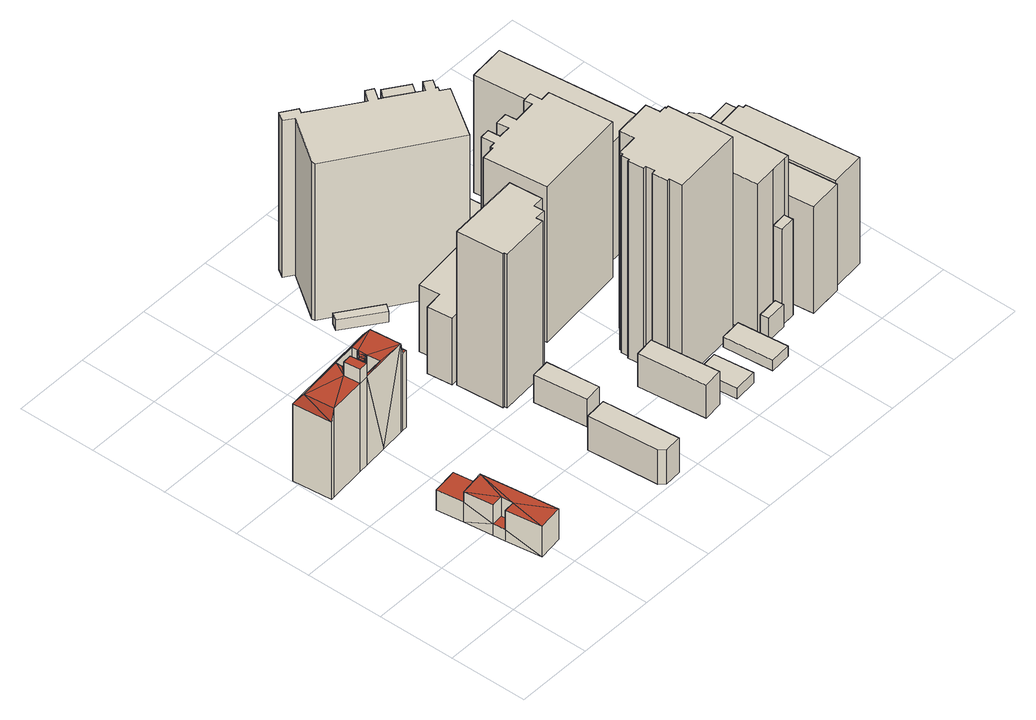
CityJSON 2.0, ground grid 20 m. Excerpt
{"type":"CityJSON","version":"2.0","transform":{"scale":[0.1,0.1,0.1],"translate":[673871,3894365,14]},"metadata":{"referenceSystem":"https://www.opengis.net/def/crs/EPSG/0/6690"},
"CityObjects":{
"building1":{"type":"Building","attributes":{"class":"3002","usage":"401","measuredHeight":8.7,"storeysAboveGround":3,"BuildingDetailAttribute.totalFloorArea":514.8,"BuildingDetailAttribute.buildingFootprintArea":171.6,"BuildingDetailAttribute.buildingRoofEdgeArea":171.6,"BuildingDetailAttribute.urbanPlanType":"21","BuildingDetailAttribute.landUseType":"212","BuildingDetailAttribute.surveyYear":2021,"BuildingIDAttribute.prefecture":"23","BuildingIDAttribute.city":"23102"},"address":[{"country":"日本","locality":"愛知県名古屋市"}],"geometry":[{"type":"Solid","lod":"2","boundaries":[[[[0,1,2,3,4,5,6,7]],[[8,1,0,9]],[[10,11,8,12]],[[2,1,8]],[[11,2,8]],[[13,9,7,14]],[[9,0,7]],[[15,3,2,11]],[[14,7,6,16]],[[17,18,16]],[[5,17,6]],[[6,17,16]],[[4,19,17,5]],[[11,10,18,17]],[[3,15,19,4]],[[12,8,20,21]],[[21,20,22,23]],[[9,13,23,22]],[[8,9,22,20]],[[10,12,21]],[[18,23,16]],[[23,14,16]],[[13,14,23]],[[10,21,18]],[[21,23,18]],[[15,11,17,19]]]],"semantics":{"surfaces":[{"type":"GroundSurface"},{"type":"WallSurface"},{"type":"RoofSurface"}],"values":[[0,1,1,1,1,1,1,1,1,1,1,1,1,1,1,1,1,1,2,2,2,2,2,2,2,2]]}}]},
"building2":{"type":"Building","attributes":{"class":"3002","usage":"414","measuredHeight":29.3,"storeysAboveGround":9,"BuildingDetailAttribute.totalFloorArea":2327.8,"BuildingDetailAttribute.buildingFootprintArea":258.64,"BuildingDetailAttribute.buildingRoofEdgeArea":258.64,"BuildingDetailAttribute.urbanPlanType":"21","BuildingDetailAttribute.landUseType":"211","BuildingDetailAttribute.surveyYear":2021,"BuildingIDAttribute.prefecture":"23","BuildingIDAttribute.city":"23102"},"address":[{"country":"日本","locality":"愛知県名古屋市"}],"geometry":[{"type":"Solid","lod":"2","boundaries":[[[[24,25,26,27,28,29,30,31,32,33,34,35,36],[37,38,39,40,41,42,43,44,45,46,47,48,49,50,51,52],[53,54,55,56,57,58,59,60,61,62,63,64]],[[65,66,67,68]],[[66,65,69,70]],[[70,69,71,72]],[[69,27,26,71]],[[73,36,35,74]],[[75,28,27,69]],[[76,29,28,75]],[[25,24,77]],[[71,26,25]],[[71,25,77]],[[77,24,36,73]],[[68,67,78]],[[78,67,72,79]],[[58,78,79,59]],[[71,79,72]],[[32,80,81,33]],[[33,81,34]],[[35,34,74]],[[34,81,74]],[[40,82,83,41]],[[39,84,82,40]],[[38,85,84,39]],[[52,86,37]],[[38,37,85]],[[37,86,85]],[[51,87,86,52]],[[49,88,50]],[[51,50,87]],[[50,88,87]],[[47,89,48]],[[49,48,88]],[[48,89,88]],[[46,90,89,47]],[[44,91,45]],[[46,45,90]],[[45,91,90]],[[43,92,91,44]],[[57,56,93]],[[78,58,57]],[[78,57,93]],[[93,56,55,94]],[[94,55,54,95]],[[95,54,53,96]],[[96,53,64,97]],[[97,64,63,98]],[[98,63,62,99]],[[99,62,61,100]],[[101,30,29,76]],[[30,101,102,31]],[[103,42,41,83]],[[59,79,104,60]],[[92,43,42,103]],[[100,61,60,104]],[[31,102,80,32]],[[66,70,72,67]],[[80,73,74,81]],[[65,75,69]],[[105,65,92]],[[88,94,95,87]],[[92,65,91]],[[105,75,65]],[[87,95,96]],[[68,78,93]],[[87,96,97,86]],[[85,86,98]],[[84,85,99]],[[84,99,100]],[[82,84,83]],[[86,97,98]],[[91,65,68]],[[83,84,100]],[[91,68,90]],[[90,68,89]],[[85,98,99]],[[89,93,94,88]],[[68,93,89]],[[83,100,77,106]],[[103,83,106]],[[100,104,77]],[[79,71,104]],[[104,71,77]],[[105,76,75]],[[101,76,105]],[[105,92,102]],[[103,106,102]],[[92,103,102]],[[101,105,102]],[[80,106,73]],[[102,106,80]],[[106,77,73]]]],"semantics":{"surfaces":[{"type":"GroundSurface"},{"type":"WallSurface"},{"type":"RoofSurface"}],"values":[[0,1,1,1,1,1,1,1,1,1,1,1,1,1,1,1,1,1,1,1,1,1,1,1,1,1,1,1,1,1,1,1,1,1,1,1,1,1,1,1,1,1,1,1,1,1,1,1,1,1,1,1,1,1,1,2,2,2,2,2,2,2,2,2,2,2,2,2,2,2,2,2,2,2,2,2,2,2,2,2,2,2,2,2,2,2,2,2,2,2,2]]}}]},
"building3":{"type":"Building","attributes":{"class":"3002","usage":"402","measuredHeight":11.8,"storeysAboveGround":3,"BuildingDetailAttribute.totalFloorArea":333.48,"BuildingDetailAttribute.buildingFootprintArea":111.16,"BuildingDetailAttribute.buildingRoofEdgeArea":111.16,"BuildingDetailAttribute.urbanPlanType":"21","BuildingDetailAttribute.landUseType":"212","BuildingDetailAttribute.surveyYear":2021,"BuildingIDAttribute.prefecture":"23","BuildingIDAttribute.city":"23102"},"address":[{"country":"日本","locality":"愛知県名古屋市"}],"geometry":[{"type":"Solid","lod":"1","boundaries":[[[[107,108,109,110,111]],[[110,112,113,111]],[[109,114,112,110]],[[108,115,114,109]],[[107,116,115,108]],[[111,113,116,107]],[[112,114,115,116,113]]]]}]},
"building4":{"type":"Building","attributes":{"class":"9999","usage":"412","measuredHeight":8.9,"storeysAboveGround":1,"BuildingDetailAttribute.totalFloorArea":65.68,"BuildingDetailAttribute.buildingFootprintArea":65.68,"BuildingDetailAttribute.buildingRoofEdgeArea":65.68,"BuildingDetailAttribute.urbanPlanType":"21","BuildingDetailAttribute.landUseType":"211","BuildingDetailAttribute.surveyYear":2021,"BuildingIDAttribute.prefecture":"23","BuildingIDAttribute.city":"23102"},"address":[{"country":"日本","locality":"愛知県名古屋市"}],"geometry":[{"type":"Solid","lod":"1","boundaries":[[[[117,118,119,120]],[[119,121,122,120]],[[118,123,121,119]],[[117,124,123,118]],[[120,122,124,117]],[[121,123,124,122]]]]}]},
"building5":{"type":"Building","attributes":{"class":"9999","usage":"412","measuredHeight":45.1,"storeysAboveGround":15,"BuildingDetailAttribute.totalFloorArea":3360.75,"BuildingDetailAttribute.buildingFootprintArea":224.05,"BuildingDetailAttribute.buildingRoofEdgeArea":224.05,"BuildingDetailAttribute.urbanPlanType":"21","BuildingDetailAttribute.landUseType":"211","BuildingDetailAttribute.surveyYear":2021,"BuildingIDAttribute.prefecture":"23","BuildingIDAttribute.city":"23102"},"address":[{"country":"日本","locality":"愛知県名古屋市東区泉一丁目３２１－２"}],"geometry":[{"type":"Solid","lod":"1","boundaries":[[[[125,126,127,128,129,130,131,132,133,134]],[[133,135,136,134]],[[132,137,135,133]],[[131,138,137,132]],[[130,139,138,131]],[[129,140,139,130]],[[128,141,140,129]],[[127,142,141,128]],[[126,143,142,127]],[[125,144,143,126]],[[134,136,144,125]],[[135,137,138,139,140,141,142,143,144,136]]]]}]},
"building6":{"type":"Building","attributes":{"class":"3001","usage":"412","measuredHeight":3,"storeysAboveGround":1,"BuildingDetailAttribute.totalFloorArea":27.54,"BuildingDetailAttribute.buildingFootprintArea":27.54,"BuildingDetailAttribute.buildingRoofEdgeArea":27.54,"BuildingDetailAttribute.urbanPlanType":"21","BuildingDetailAttribute.landUseType":"211","BuildingDetailAttribute.surveyYear":2021,"BuildingIDAttribute.prefecture":"23","BuildingIDAttribute.city":"23102"},"address":[{"country":"日本","locality":"愛知県名古屋市"}],"geometry":[{"type":"Solid","lod":"1","boundaries":[[[[145,146,147,148]],[[147,149,150,148]],[[146,151,149,147]],[[145,152,151,146]],[[148,150,152,145]],[[149,151,152,150]]]]}]},
"building7":{"type":"Building","attributes":{"class":"3002","usage":"401","measuredHeight":20.1,"storeysAboveGround":6,"BuildingDetailAttribute.totalFloorArea":1215.05,"BuildingDetailAttribute.buildingFootprintArea":202.51,"BuildingDetailAttribute.buildingRoofEdgeArea":202.51,"BuildingDetailAttribute.urbanPlanType":"21","BuildingDetailAttribute.landUseType":"212","BuildingDetailAttribute.surveyYear":2021,"BuildingIDAttribute.prefecture":"23","BuildingIDAttribute.city":"23102"},"address":[{"country":"日本","locality":"愛知県名古屋市"}],"geometry":[{"type":"Solid","lod":"1","boundaries":[[[[153,154,155,156,157,158]],[[157,159,160,158]],[[156,161,159,157]],[[155,162,161,156]],[[154,163,162,155]],[[153,164,163,154]],[[158,160,164,153]],[[159,161,162,163,164,160]]]]}]},
"building8":{"type":"Building","attributes":{"class":"3001","usage":"411","measuredHeight":9.9,"storeysAboveGround":3,"BuildingDetailAttribute.totalFloorArea":271.94,"BuildingDetailAttribute.buildingFootprintArea":90.65,"BuildingDetailAttribute.buildingRoofEdgeArea":90.65,"BuildingDetailAttribute.urbanPlanType":"21","BuildingDetailAttribute.landUseType":"211","BuildingDetailAttribute.surveyYear":2021,"BuildingIDAttribute.prefecture":"23","BuildingIDAttribute.city":"23102"},"address":[{"country":"日本","locality":"愛知県名古屋市"}],"geometry":[{"type":"Solid","lod":"1","boundaries":[[[[165,166,167,168]],[[167,169,170,168]],[[166,171,169,167]],[[165,172,171,166]],[[168,170,172,165]],[[169,171,172,170]]]]}]},
"building9":{"type":"Building","attributes":{"class":"3002","usage":"412","measuredHeight":47,"storeysAboveGround":15,"BuildingDetailAttribute.totalFloorArea":8578.52,"BuildingDetailAttribute.buildingFootprintArea":571.9,"BuildingDetailAttribute.buildingRoofEdgeArea":571.9,"BuildingDetailAttribute.urbanPlanType":"21","BuildingDetailAttribute.landUseType":"211","BuildingDetailAttribute.surveyYear":2021,"BuildingIDAttribute.prefecture":"23","BuildingIDAttribute.city":"23102"},"address":[{"country":"日本","locality":"愛知県名古屋市"}],"geometry":[{"type":"Solid","lod":"1","boundaries":[[[[173,174,175,176,177,178,179,180,181,182,183,184,185,186,187,188,189,190,191,192,193,194,195]],[[194,196,197,195]],[[193,198,196,194]],[[192,199,198,193]],[[191,200,199,192]],[[190,201,200,191]],[[189,202,201,190]],[[188,203,202,189]],[[187,204,203,188]],[[186,205,204,187]],[[185,206,205,186]],[[184,207,206,185]],[[183,208,207,184]],[[182,209,208,183]],[[181,210,209,182]],[[180,211,210,181]],[[179,212,211,180]],[[178,213,212,179]],[[177,214,213,178]],[[176,215,214,177]],[[175,216,215,176]],[[174,217,216,175]],[[173,218,217,174]],[[195,197,218,173]],[[196,198,199,200,201,202,203,204,205,206,207,208,209,210,211,212,213,214,215,216,217,218,197]]]]}]},
"building10":{"type":"Building","attributes":{"class":"3003","usage":"412","measuredHeight":-9999,"storeysAboveGround":1,"BuildingDetailAttribute.totalFloorArea":61.84,"BuildingDetailAttribute.buildingFootprintArea":61.84,"BuildingDetailAttribute.buildingRoofEdgeArea":61.84,"BuildingDetailAttribute.urbanPlanType":"21","BuildingDetailAttribute.landUseType":"211","BuildingDetailAttribute.surveyYear":2021,"BuildingIDAttribute.prefecture":"23","BuildingIDAttribute.city":"23102"},"address":[{"country":"日本","locality":"愛知県名古屋市"}],"geometry":[{"type":"Solid","lod":"1","boundaries":[[[[219,220,221,222]],[[221,223,224,222]],[[220,225,223,221]],[[219,226,225,220]],[[222,224,226,219]],[[223,225,226,224]]]]}]},
"building11":{"type":"Building","attributes":{"class":"3002","usage":"412","measuredHeight":61.6,"storeysAboveGround":18,"BuildingDetailAttribute.totalFloorArea":6356.19,"BuildingDetailAttribute.buildingFootprintArea":353.12,"BuildingDetailAttribute.buildingRoofEdgeArea":353.12,"BuildingDetailAttribute.urbanPlanType":"21","BuildingDetailAttribute.landUseType":"211","BuildingDetailAttribute.surveyYear":2021,"BuildingIDAttribute.prefecture":"23","BuildingIDAttribute.city":"23102"},"address":[{"country":"日本","locality":"愛知県名古屋市東区泉一丁目３１６－１"}],"geometry":[{"type":"Solid","lod":"1","boundaries":[[[[227,228,229,230,231,232,233,234,235,236,237,238,239,240,241,242,243,244,245,246]],[[245,247,248,246]],[[244,249,247,245]],[[243,250,249,244]],[[242,251,250,243]],[[241,252,251,242]],[[240,253,252,241]],[[239,254,253,240]],[[238,255,254,239]],[[237,256,255,238]],[[236,257,256,237]],[[235,258,257,236]],[[234,259,258,235]],[[233,260,259,234]],[[232,261,260,233]],[[231,262,261,232]],[[230,263,262,231]],[[229,264,263,230]],[[228,265,264,229]],[[227,266,265,228]],[[246,248,266,227]],[[247,249,250,251,252,253,254,255,256,257,258,259,260,261,262,263,264,265,266,248]]]]}]},
"building12":{"type":"Building","attributes":{"class":"3002","usage":"412","measuredHeight":46.7,"storeysAboveGround":15,"BuildingDetailAttribute.totalFloorArea":6634.49,"BuildingDetailAttribute.buildingFootprintArea":442.3,"BuildingDetailAttribute.buildingRoofEdgeArea":442.3,"BuildingDetailAttribute.urbanPlanType":"21","BuildingDetailAttribute.landUseType":"211","BuildingDetailAttribute.surveyYear":2021,"BuildingIDAttribute.prefecture":"23","BuildingIDAttribute.city":"23102"},"address":[{"country":"日本","locality":"愛知県名古屋市"}],"geometry":[{"type":"Solid","lod":"1","boundaries":[[[[267,268,269,270,271,272,273,274,275,276,277,278,279,280,281,282,283,284]],[[283,285,286,284]],[[282,287,285,283]],[[281,288,287,282]],[[280,289,288,281]],[[279,290,289,280]],[[278,291,290,279]],[[277,292,291,278]],[[276,293,292,277]],[[275,294,293,276]],[[274,295,294,275]],[[273,296,295,274]],[[272,297,296,273]],[[271,298,297,272]],[[270,299,298,271]],[[269,300,299,270]],[[268,301,300,269]],[[267,302,301,268]],[[284,286,302,267]],[[285,287,288,289,290,291,292,293,294,295,296,297,298,299,300,301,302,286]]]]}]},
"building13":{"type":"Building","attributes":{"class":"9999","usage":"412","measuredHeight":44.8,"storeysAboveGround":1,"BuildingDetailAttribute.totalFloorArea":18,"BuildingDetailAttribute.buildingFootprintArea":18,"BuildingDetailAttribute.buildingRoofEdgeArea":18,"BuildingDetailAttribute.urbanPlanType":"21","BuildingDetailAttribute.landUseType":"211","BuildingDetailAttribute.surveyYear":2021,"BuildingIDAttribute.prefecture":"23","BuildingIDAttribute.city":"23102"},"address":[{"country":"日本","locality":"愛知県名古屋市"}],"geometry":[{"type":"Solid","lod":"1","boundaries":[[[[303,304,305,306]],[[305,307,308,306]],[[304,214,307,305]],[[303,213,214,304]],[[306,308,213,303]],[[307,214,213,308]]]]}]},
"building14":{"type":"Building","attributes":{"class":"3003","usage":"412","measuredHeight":12.4,"storeysAboveGround":1,"BuildingDetailAttribute.totalFloorArea":69.94,"BuildingDetailAttribute.buildingFootprintArea":69.94,"BuildingDetailAttribute.buildingRoofEdgeArea":69.94,"BuildingDetailAttribute.urbanPlanType":"21","BuildingDetailAttribute.landUseType":"211","BuildingDetailAttribute.surveyYear":2021,"BuildingIDAttribute.prefecture":"23","BuildingIDAttribute.city":"23102"},"address":[{"country":"日本","locality":"愛知県名古屋市"}],"geometry":[{"type":"Solid","lod":"1","boundaries":[[[[309,310,311,312]],[[311,313,314,312]],[[310,315,313,311]],[[309,316,315,310]],[[312,314,316,309]],[[313,315,316,314]]]]}]},
"building15":{"type":"Building","attributes":{"class":"9999","usage":"461","measuredHeight":22.4,"storeysAboveGround":9999,"BuildingDetailAttribute.totalFloorArea":-9999,"BuildingDetailAttribute.buildingFootprintArea":-9999,"BuildingDetailAttribute.buildingRoofEdgeArea":11.98,"BuildingDetailAttribute.urbanPlanType":"21","BuildingDetailAttribute.landUseType":"211","BuildingDetailAttribute.surveyYear":2021,"BuildingIDAttribute.prefecture":"23","BuildingIDAttribute.city":"23102"},"geometry":[{"type":"Solid","lod":"1","boundaries":[[[[317,318,319,320]],[[319,321,322,320]],[[318,323,321,319]],[[317,324,323,318]],[[320,322,324,317]],[[321,323,324,322]]]]}]},
"building16":{"type":"Building","attributes":{"class":"9999","usage":"461","measuredHeight":43.5,"storeysAboveGround":9999,"BuildingDetailAttribute.totalFloorArea":-9999,"BuildingDetailAttribute.buildingFootprintArea":-9999,"BuildingDetailAttribute.buildingRoofEdgeArea":9.12,"BuildingDetailAttribute.urbanPlanType":"21","BuildingDetailAttribute.landUseType":"211","BuildingDetailAttribute.surveyYear":2021,"BuildingIDAttribute.prefecture":"23","BuildingIDAttribute.city":"23102"},"geometry":[{"type":"Solid","lod":"1","boundaries":[[[[325,326,327,328]],[[327,329,330,328]],[[326,331,329,327]],[[325,332,331,326]],[[328,330,332,325]],[[329,331,332,330]]]]}]},
"building17":{"type":"Building","attributes":{"class":"3003","usage":"461","measuredHeight":-9999,"storeysAboveGround":9999,"BuildingDetailAttribute.totalFloorArea":-9999,"BuildingDetailAttribute.buildingFootprintArea":-9999,"BuildingDetailAttribute.buildingRoofEdgeArea":11.93,"BuildingDetailAttribute.urbanPlanType":"21","BuildingDetailAttribute.landUseType":"211","BuildingDetailAttribute.surveyYear":2021,"BuildingIDAttribute.prefecture":"23","BuildingIDAttribute.city":"23102"},"geometry":[{"type":"Solid","lod":"1","boundaries":[[[[333,334,335,336]],[[335,337,338,336]],[[334,339,337,335]],[[333,340,339,334]],[[336,338,340,333]],[[337,339,340,338]]]]}]},
"building18":{"type":"Building","attributes":{"class":"3002","usage":"412","measuredHeight":44.5,"storeysAboveGround":15,"BuildingDetailAttribute.totalFloorArea":4103.84,"BuildingDetailAttribute.buildingFootprintArea":273.59,"BuildingDetailAttribute.buildingRoofEdgeArea":273.59,"BuildingDetailAttribute.urbanPlanType":"21","BuildingDetailAttribute.landUseType":"211","BuildingDetailAttribute.surveyYear":2021,"BuildingIDAttribute.prefecture":"23","BuildingIDAttribute.city":"23102"},"address":[{"country":"日本","locality":"愛知県名古屋市"}],"geometry":[{"type":"Solid","lod":"1","boundaries":[[[[341,342,343,344,345,346,327,326]],[[327,347,348,326]],[[346,349,347,327]],[[345,350,349,346]],[[344,351,350,345]],[[343,352,351,344]],[[342,353,352,343]],[[341,354,353,342]],[[326,348,354,341]],[[347,349,350,351,352,353,354,348]]]]}]},
"building19":{"type":"Building","attributes":{"class":"9999","usage":"412","measuredHeight":3.3,"storeysAboveGround":1,"BuildingDetailAttribute.totalFloorArea":137.82,"BuildingDetailAttribute.buildingFootprintArea":137.82,"BuildingDetailAttribute.buildingRoofEdgeArea":137.82,"BuildingDetailAttribute.urbanPlanType":"21","BuildingDetailAttribute.landUseType":"211","BuildingDetailAttribute.surveyYear":2021,"BuildingIDAttribute.prefecture":"23","BuildingIDAttribute.city":"23102"},"address":[{"country":"日本","locality":"愛知県名古屋市"}],"geometry":[{"type":"Solid","lod":"1","boundaries":[[[[355,356,357,358]],[[357,359,360,358]],[[356,361,359,357]],[[355,362,361,356]],[[358,360,362,355]],[[359,361,362,360]]]]}]},
"building20":{"type":"Building","attributes":{"class":"3003","usage":"461","measuredHeight":3.4,"storeysAboveGround":9999,"BuildingDetailAttribute.totalFloorArea":-9999,"BuildingDetailAttribute.buildingFootprintArea":-9999,"BuildingDetailAttribute.buildingRoofEdgeArea":13.19,"BuildingDetailAttribute.urbanPlanType":"21","BuildingDetailAttribute.landUseType":"211","BuildingDetailAttribute.surveyYear":2021,"BuildingIDAttribute.prefecture":"23","BuildingIDAttribute.city":"23102"},"geometry":[{"type":"Solid","lod":"1","boundaries":[[[[363,364,365,366]],[[365,367,368,366]],[[364,369,367,365]],[[363,370,369,364]],[[366,368,370,363]],[[367,369,370,368]]]]}]},
"building21":{"type":"Building","attributes":{"class":"3002","usage":"412","measuredHeight":38.7,"storeysAboveGround":11,"BuildingDetailAttribute.totalFloorArea":4239.31,"BuildingDetailAttribute.buildingFootprintArea":385.39,"BuildingDetailAttribute.buildingRoofEdgeArea":385.39,"BuildingDetailAttribute.urbanPlanType":"21","BuildingDetailAttribute.landUseType":"211","BuildingDetailAttribute.surveyYear":2021,"BuildingIDAttribute.prefecture":"23","BuildingIDAttribute.city":"23102"},"address":[{"country":"日本","locality":"愛知県名古屋市"}],"geometry":[{"type":"Solid","lod":"1","boundaries":[[[[371,372,373,374,375,376]],[[375,377,378,376]],[[374,379,377,375]],[[373,380,379,374]],[[372,381,380,373]],[[371,382,381,372]],[[376,378,382,371]],[[377,379,380,381,382,378]]]]}]},
"building22":{"type":"Building","attributes":{"class":"3002","usage":"412","measuredHeight":30.5,"storeysAboveGround":10,"BuildingDetailAttribute.totalFloorArea":2586.7,"BuildingDetailAttribute.buildingFootprintArea":258.67,"BuildingDetailAttribute.buildingRoofEdgeArea":258.67,"BuildingDetailAttribute.urbanPlanType":"21","BuildingDetailAttribute.landUseType":"211","BuildingDetailAttribute.surveyYear":2021,"BuildingIDAttribute.prefecture":"23","BuildingIDAttribute.city":"23102"},"address":[{"country":"日本","locality":"愛知県名古屋市"}],"geometry":[{"type":"Solid","lod":"1","boundaries":[[[[383,384,385,386]],[[385,387,388,386]],[[384,389,387,385]],[[383,390,389,384]],[[386,388,390,383]],[[387,389,390,388]]]]}]},
"building23":{"type":"Building","attributes":{"class":"3002","usage":"412","measuredHeight":30.5,"storeysAboveGround":2,"BuildingDetailAttribute.totalFloorArea":534.98,"BuildingDetailAttribute.buildingFootprintArea":267.49,"BuildingDetailAttribute.buildingRoofEdgeArea":267.49,"BuildingDetailAttribute.urbanPlanType":"21","BuildingDetailAttribute.landUseType":"211","BuildingDetailAttribute.surveyYear":2021,"BuildingIDAttribute.prefecture":"23","BuildingIDAttribute.city":"23102"},"address":[{"country":"日本","locality":"愛知県名古屋市"}],"geometry":[{"type":"Solid","lod":"1","boundaries":[[[[391,392,393,394,395,396,397,398]],[[397,399,400,398]],[[396,401,399,397]],[[395,402,401,396]],[[394,403,402,395]],[[393,404,403,394]],[[392,405,404,393]],[[391,406,405,392]],[[398,400,406,391]],[[399,401,402,403,404,405,406,400]]]]}]},
"building24":{"type":"Building","attributes":{"class":"3003","usage":"412","measuredHeight":30.6,"storeysAboveGround":1,"BuildingDetailAttribute.totalFloorArea":27.99,"BuildingDetailAttribute.buildingFootprintArea":27.99,"BuildingDetailAttribute.buildingRoofEdgeArea":27.99,"BuildingDetailAttribute.urbanPlanType":"21","BuildingDetailAttribute.landUseType":"211","BuildingDetailAttribute.surveyYear":2021,"BuildingIDAttribute.prefecture":"23","BuildingIDAttribute.city":"23102"},"address":[{"country":"日本","locality":"愛知県名古屋市"}],"geometry":[{"type":"Solid","lod":"1","boundaries":[[[[407,408,409,410,411]],[[410,412,413,411]],[[409,414,412,410]],[[408,415,414,409]],[[407,416,415,408]],[[411,413,416,407]],[[412,414,415,416,413]]]]}]}
},
"vertices":[
[151,151,11],[147,182,11],[138,256,11],[129,325,11],[194,333,11],[203,265,11],[228,68,11],[163,59,11],[147,182,44],[151,151,44],[138,256,98],[138,256,69],[147,182,98],[151,151,98],[163,59,98],[129,325,69],[228,68,98],[203,265,69],[203,265,98],[194,333,69],[177,185,44],[177,185,98],[180,154,44],[180,154,98],
[267,541,8],[204,535,8],[142,529,8],[118,527,8],[22,517,8],[13,517,8],[3,616,8],[263,644,8],[267,614,8],[279,615,8],[283,579,8],[286,543,8],[274,542,8],[176,580,8],[179,582,8],[185,589,8],[190,597,8],[193,597,8],[192,613,8],[133,606,8],[134,592,8],[137,589,8],[140,585,8],[148,580,8],[152,578,8],[156,577,8],[160,576,8],[164,576,8],[172,578,8],[168,563,8],[161,562,8],[154,562,8],[144,564,8],[140,565,8],[137,566,8],[141,535,8],[198,540,8],[195,574,8],[192,575,8],[183,570,8],[177,566,8],[114,569,262],[114,569,301],[137,571,301],[137,571,262],[118,527,262],[118,527,301],[142,529,262],[142,529,301],[274,542,229],[286,543,229],[22,517,262],[13,517,229],[267,541,262],[137,566,262],[141,535,262],[267,614,229],[279,615,229],[190,597,262],[193,597,262],[185,589,262],[179,582,262],[172,578,262],[164,576,262],[156,577,262],[148,580,262],[140,585,262],[134,592,262],[133,606,262],[144,564,262],[154,562,262],[161,562,262],[168,563,262],[177,566,262],[183,570,262],[192,575,262],[195,574,262],[3,616,229],[263,644,229],[192,613,262],[198,540,262],[14,594,262],[259,620,262],
[507,6,12],[494,20,12],[479,202,12],[535,207,12],[552,10,12],[535,207,110],[552,10,110],[479,202,110],[494,20,110],[507,6,110],
[534,251,11],[519,387,11],[567,392,11],[581,257,11],[567,392,90],[581,257,90],[519,387,90],[534,251,90],
[471,420,9],[470,427,9],[466,426,9],[456,547,9],[645,561,9],[652,477,9],[623,475,9],[625,449,9],[597,447,9],[599,430,9],[597,447,450],[599,430,450],[625,449,450],[623,475,450],[652,477,450],[645,561,450],[456,547,450],[466,426,450],[470,427,450],[471,420,450],
[526,803,10],[512,784,10],[418,852,10],[431,871,10],[418,852,40],[431,871,40],[512,784,40],[526,803,40],
[450,555,9],[443,618,9],[490,624,9],[484,676,9],[631,693,9],[645,578,9],[631,693,200],[645,578,200],[484,676,200],[490,624,200],[443,618,200],[450,555,200],
[715,74,15],[696,249,15],[747,255,15],[766,80,15],[747,255,110],[766,80,110],[696,249,110],[715,74,110],
[637,948,10],[656,975,10],[674,963,10],[655,936,10],[665,930,10],[722,890,10],[741,877,10],[757,900,10],[775,887,10],[761,866,10],[765,864,10],[759,855,10],[779,841,10],[695,716,10],[414,905,10],[413,914,10],[494,1030,10],[471,1046,10],[486,1068,10],[523,1043,10],[516,1032,10],[586,983,10],[626,955,10],[586,983,460],[626,955,460],[516,1032,460],[523,1043,460],[486,1068,460],[471,1046,460],[494,1030,460],[413,914,460],[414,905,460],[695,716,460],[779,841,460],[759,855,460],[765,864,460],[761,866,460],[775,887,460],[757,900,460],[741,877,460],[722,890,460],[665,930,460],[655,936,460],[674,963,460],[656,975,460],[637,948,460],
[804,64,14],[794,165,14],[854,171,14],[865,70,14],[854,171,44],[865,70,44],[794,165,44],[804,64,44],
[913,372,14],[930,373,14],[930,369,14],[937,370,14],[953,204,14],[768,186,14],[765,220,14],[759,219,14],[755,259,14],[765,261,14],[763,284,14],[755,283,14],[751,323,14],[757,324,14],[755,345,14],[761,346,14],[760,354,14],[815,360,14],[811,398,14],[909,408,14],[811,398,580],[909,408,580],[815,360,580],[760,354,580],[761,346,580],[755,345,580],[757,324,580],[751,323,580],[755,283,580],[763,284,580],[765,261,580],[755,259,580],[759,219,580],[765,220,580],[768,186,580],[953,204,580],[937,370,580],[930,369,580],[930,373,580],[913,372,580],
[796,671,13],[854,678,13],[852,699,13],[876,702,13],[879,672,13],[905,675,13],[923,512,13],[678,485,13],[660,648,13],[696,652,13],[695,658,13],[710,660,13],[706,693,13],[731,695,13],[734,664,13],[765,667,13],[761,697,13],[793,700,13],[761,697,460],[793,700,460],[765,667,460],[734,664,460],[731,695,460],[706,693,460],[710,660,460],[695,658,460],[696,652,460],[660,648,460],[678,485,460],[923,512,460],[905,675,460],[879,672,460],[876,702,460],[852,699,460],[854,678,460],[796,671,460],
[722,890,12],[665,930,12],[680,951,12],[737,911,12],[680,951,460],[737,911,460],
[921,65,13],[909,193,13],[963,198,13],[976,70,13],[963,198,43],[976,70,43],[909,193,43],[921,65,43],
[984,130,16],[982,152,16],[1036,157,16],[1038,135,16],[1036,157,80],[1038,135,80],[982,152,80],[984,130,80],
[1040,141,15],[1038,164,15],[1078,168,15],[1080,145,15],[1078,168,290],[1080,145,290],[1038,164,290],[1040,141,290],
[1004,446,15],[1006,425,15],[951,419,15],[949,441,15],[951,419,45],[949,441,45],[1006,425,45],[1004,446,45],
[982,159,15],[959,388,15],[968,405,15],[1059,416,15],[1071,397,15],[1092,169,15],[1078,168,450],[1038,164,450],[1092,169,450],[1071,397,450],[1059,416,450],[968,405,450],[959,388,450],[982,159,450],
[850,713,13],[826,961,13],[881,966,13],[905,718,13],[881,966,43],[905,718,43],[826,961,43],[850,713,43],
[1065,450,16],[1068,426,16],[1013,420,16],[1010,444,16],[1013,420,50],[1010,444,50],[1068,426,50],[1065,450,50],
[937,545,13],[924,671,13],[958,675,13],[934,909,13],[1028,918,13],[1065,558,13],[1028,918,350],[1065,558,350],[934,909,350],[958,675,350],[924,671,350],[937,545,350],
[1112,115,15],[1079,406,15],[1167,415,15],[1199,124,15],[1167,415,320],[1199,124,320],[1079,406,320],[1112,115,320],
[1251,442,15],[1253,431,15],[1262,432,15],[1294,142,15],[1205,133,15],[1173,422,15],[1184,423,15],[1183,434,15],[1184,423,320],[1183,434,320],[1173,422,320],[1205,133,320],[1294,142,320],[1262,432,320],[1253,431,320],[1251,442,320],
[1183,434,14],[1168,433,14],[1165,466,14],[1248,475,14],[1251,442,14],[1248,475,310],[1251,442,310],[1165,466,310],[1168,433,310],[1183,434,310]
]}
